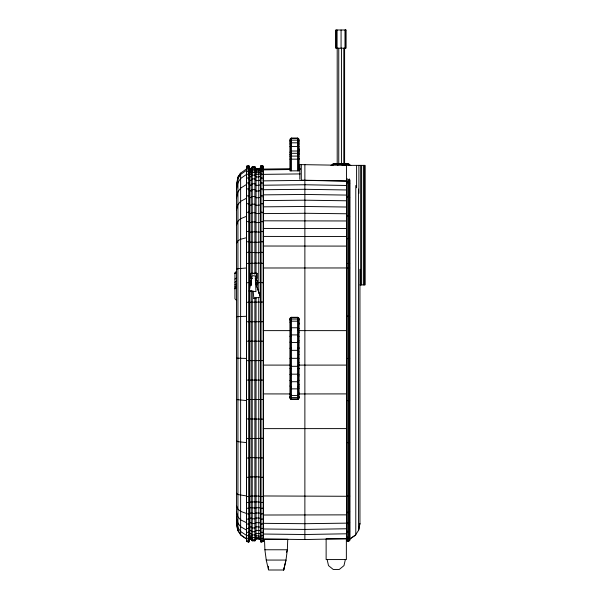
<?xml version="1.0" encoding="UTF-8"?>
<svg xmlns="http://www.w3.org/2000/svg" width="600" height="600" viewBox="0 0 600 600"><rect width="100%" height="100%" fill="white"/><g stroke="black" fill="none" stroke-linecap="round" stroke-linejoin="round"><path stroke-width="0.9" d="M299.048 332.13L298.575 332.767L298.59 324.577L299.048 323.52L298.627 324.615M257.108 280.065L257.108 285.322L257.108 280.065L255.308 280.058M349.875 538.62L349.837 540.51L348.248 541.477L346.612 540.6L346.485 181.132L304.875 180.382L263.257 180.87M283.785 568.14L283.702 570L268.538 570L266.243 560.062L264.892 549.765L264.487 539.303L287.752 539.303L287.347 549.765L285.99 560.062L283.702 570L285.99 560.062L266.243 560.062M263.257 169.387L263.37 166.238L261.053 165.608L260.46 168.18L258.765 168.9L256.035 168.885L256.035 273.638M263.257 171.278L263.37 166.905L261.053 166.267L260.46 168.667L258.765 169.38L256.028 169.38L254.895 167.49L252.218 167.565L251.07 169.38L249.375 168.66L248.782 166.267L246.45 166.905M263.257 176.955L263.37 174.525L261.053 173.91L260.46 176.257L258.765 176.955L256.028 176.955L254.895 175.095L252.218 175.185L251.07 176.955L249.375 176.257L248.782 173.903L246.45 174.532L246.57 176.955M251.07 285.645L251.07 168.705L249.375 167.993L249.375 539.722L248.782 542.16L246.45 541.507L246.57 168.705M263.257 180.608L263.37 178.29L261.053 177.705L260.46 179.933L258.765 180.608L256.035 180.608L254.895 178.837L252.218 178.913L251.07 180.608L249.375 179.933L248.782 177.697L246.45 178.297L246.57 180.608M246.57 538.612L246.45 541.088L248.782 541.725L249.375 539.332L251.07 538.612L252.218 540.42L254.895 540.51L256.035 538.612L258.765 538.612L260.46 539.332L261.053 541.725L263.37 541.095L263.257 538.612M246.57 537.562L246.45 539.933L248.782 540.533L249.375 538.252L251.07 537.562L252.218 539.295L254.895 539.37L256.035 537.562L258.765 537.562L260.46 538.252L261.053 540.533L263.37 539.933L263.257 537.562M263.257 185.333L263.37 183.203L261.053 182.655L260.46 184.718L258.765 185.333L256.035 185.333L254.895 183.705L252.218 183.773L251.07 185.333L249.375 184.718L248.782 182.655L246.45 183.203L246.57 185.333M246.57 535.852L246.45 538.043L248.782 538.612L249.375 536.498L251.07 535.852L252.218 537.457L254.895 537.533L256.035 535.852L258.765 535.852L260.46 536.498L261.053 538.612L263.37 538.05L263.257 535.852M263.257 191.055L263.37 189.142L261.053 188.648L260.46 190.5L258.765 191.055L256.035 191.055L254.895 189.593L252.218 189.66L251.07 191.055L249.375 190.5L248.782 188.648L246.45 189.142L246.57 191.055M246.57 533.445L246.45 535.41L248.782 535.928L249.375 534.015L251.07 533.445L252.218 534.885L254.895 534.952L256.035 533.445L258.765 533.445L260.46 534.015L261.053 535.928L263.37 535.41L263.257 533.445M263.257 197.722L263.37 196.058L261.053 195.63L260.46 197.235L258.765 197.722L256.035 197.722L254.895 196.447L252.218 196.5L251.07 197.722L249.375 197.235L248.782 195.623L246.45 196.065L246.57 197.722M246.57 530.423L246.45 532.148L248.782 532.597L249.375 530.925L251.07 530.423L252.218 531.69L254.895 531.743L256.035 530.423L258.765 530.423L260.46 530.925L261.053 532.597L263.37 532.148L263.257 530.423M246.57 526.83L246.45 528.308L248.782 528.69L249.375 527.257L251.07 526.83L252.218 527.91L254.895 527.963L256.035 526.83L258.765 526.83L260.46 527.257L261.053 528.683L263.37 528.308L263.257 526.83M263.257 205.26L263.37 203.865L261.053 203.513L260.46 204.855L258.765 205.26L256.035 205.26L254.895 204.195L252.218 204.24L251.07 205.26L249.375 204.862L248.782 203.513L246.45 203.865L246.57 205.26M246.57 522.668L246.45 523.882L248.782 524.19L249.375 523.02L251.07 522.668L252.218 523.553L254.895 523.597L256.035 522.668L258.765 522.668L260.46 523.02L261.053 524.19L263.37 523.882L263.257 522.668M246.57 518.04L246.45 519.015L248.782 519.263L249.375 518.325L251.07 518.04L252.218 518.752L254.895 518.783L256.035 518.04L258.765 518.04L260.46 518.325L261.053 519.263L263.37 519.015L263.257 518.04M263.257 222.585L263.37 221.708L261.053 221.483L260.46 222.337L258.765 222.585L256.035 222.585L254.895 221.917L252.218 221.955L251.07 222.585L249.375 222.345L248.782 221.483L246.45 221.715L246.57 222.585M246.57 513.007L246.45 513.757L248.782 513.96L249.375 513.225L251.07 513.007L254.895 513.585L256.035 513.007L258.765 513.007L260.46 513.225L261.053 513.96L263.37 513.765L263.257 513.007M263.257 232.185L263.37 231.532L261.053 231.368L260.46 231.998L258.765 232.185L254.895 231.69L251.07 232.185L249.375 231.998L248.782 231.368L246.45 231.532L246.57 232.185M359.947 269.272L359.947 523.403L358.808 529.905L355.237 535.403L349.837 538.995L349.837 179.858M253.447 291.442L249.255 291.082L252.292 275.685L255.315 275.955M240.623 534.787L240.623 173.085L237.938 177.21L236.46 184.507L236.46 523.403L237.6 529.905L241.163 535.403L246.57 538.995L240.623 534.787L237.938 530.662L236.46 523.403M246.57 507.592L246.45 508.185L248.782 508.342L251.07 507.592L254.895 508.05L258.765 507.592L261.053 508.342L263.37 508.185L263.257 507.592M236.46 185.797L237.938 178.575L240.623 174.458L246.57 170.28M359.947 523.403L358.462 530.662L358.462 189.038M236.46 189.69L237.938 182.558L240.623 178.5L246.57 174.368L246.45 171.9L248.782 171.262L249.375 173.655L251.07 174.368L252.218 172.56L254.895 172.477L256.028 174.368L258.765 174.368L260.46 173.655L261.053 171.27L263.37 171.892M345.36 559.56L343.987 565.605L339.263 569.46L333.233 569.46L328.507 565.605L327.142 559.56M236.46 198.248L237.938 191.82L240.623 188.16L246.57 184.425M263.257 242.28L263.37 241.8L261.053 241.68L258.765 242.28L251.07 242.28L248.782 241.688L246.45 241.8L246.57 242.28M246.57 501.915L246.45 502.388L248.782 502.515L251.07 501.915L258.765 501.915L261.053 502.515L263.37 502.395L263.257 501.915M263.257 168.705L263.257 538.995L304.875 539.535L346.485 538.71L347.28 540.773L348.495 541.088L349.388 540.54L349.702 539.303L349.702 180.067M349.702 536.58L349.388 537.757L348.495 538.283L347.28 537.982L346.485 536.025M236.46 209.94L237.938 204.465L240.623 201.353L246.57 198.188M246.57 496.043L246.45 496.485L248.782 496.59L251.07 496.043L258.765 496.043L261.053 496.59L263.37 496.485L263.257 496.043M246.57 476.842L246.45 477.27L248.782 477.375L251.07 476.842L258.765 476.842L261.053 477.375L263.37 477.27L263.257 476.842M349.702 530.925L349.388 531.967L348.495 532.425L347.28 532.17L346.485 530.43M246.57 457.575L246.45 457.965L248.782 458.062L251.07 457.575L263.37 457.965M263.257 252.75L263.37 252.39L261.053 252.3L258.765 252.75L248.782 252.3L246.45 252.39L246.57 252.75M286.545 552.263L287.347 549.765L264.892 549.765M236.46 225.308L237.938 221.093L240.623 218.708L246.57 216.27M263.257 263.475L261.053 263.085L246.57 263.475M263.257 282.87L261.053 282.487L256.942 282.87M246.57 438.27L248.782 438.668L263.257 438.27M349.702 522.518L348.495 523.717L347.28 523.507L346.485 522.105M337.77 165.368L338.28 164.07L339.045 164.07M299.048 318.847L298.567 317.782L297.532 317.288L297.532 399.36L298.567 398.865L299.048 397.8L299.048 318.847L298.605 317.737L297.532 317.288L291.465 317.288L290.392 317.737L289.942 318.847L289.942 397.8L290.392 398.91L291.465 399.36L297.532 399.36L298.605 398.91L299.048 397.8M346.485 184.02L347.28 182.183L348.495 181.905L349.388 182.392L349.702 183.495M298.567 151.297L299.048 150.24M298.567 151.2L299.048 150.142M290.43 138.525L289.942 139.583L289.942 170.85L299.048 170.85L299.048 139.583L298.567 138.525L297.532 138.023L291.465 138.023L290.43 138.525L290.392 170.85M298.567 151.058L299.048 150.007M289.942 318.847L290.43 317.782L291.465 317.288L291.465 399.36L290.43 398.865L289.942 397.8M298.567 150.675L299.048 149.64M289.942 140.512L290.43 139.477L291.465 138.975M299.048 148.762L298.575 150.337L299.048 149.407M289.942 141.93L291.465 140.43M299.048 397.252L297.532 398.715M289.942 319.395L291.465 317.933M289.942 143.985L291.465 142.545M346.485 198.067L347.28 196.507L348.495 196.275L349.388 196.688L349.702 197.625M246.57 418.905L263.37 419.145M289.942 146.685L291.465 145.312M349.702 511.86L348.495 512.715L347.28 512.565L346.485 511.582M236.46 243.51L237.938 240.795L240.623 239.25L246.57 237.683M299.048 396.465L297.532 397.785M298.582 329.212L299.048 328.365M289.942 320.183L291.465 318.862M289.942 152.243L291.465 151.02L297.532 151.02L299.048 152.243M251.07 290.272L251.07 538.995L252.218 540.832L254.895 540.915L256.035 538.995L256.035 297.668M254.895 540.51L255.653 539.243M263.257 321.728L246.57 321.728M299.048 150.96L298.575 151.74L298.605 170.85L298.567 138.525M251.07 168.9L252.218 166.905L254.895 166.815L256.035 168.705L254.895 166.995L252.218 167.07L251.07 168.885L249.375 168.165L248.782 165.788L246.45 166.425M251.452 168.78L252.218 167.58M237.938 177.24L240.623 173.123L246.57 168.885M346.485 216.78L347.28 215.587L348.495 215.407L349.702 216.435M299.048 394.478L297.532 395.452L291.465 395.452L289.942 394.478M289.942 322.163L291.465 321.188L297.532 321.188L299.048 322.163M297.532 153.72L298.567 153.983L299.048 153.36M246.57 399.51L263.257 399.51M289.942 154.538L291.465 153.72M299.048 386.033L297.532 386.775M289.942 330.615L291.465 329.865M236.46 271.515L234.938 273.075L234.938 298.77L236.46 300.33M263.257 341.183L246.57 341.183M234.938 288.892L236.46 287.34M234.938 288.173L236.46 286.635M332.798 165.368L334.125 164.07L336.105 164.07M234.938 286.86L236.46 285.368M236.46 271.673L234.938 273.142L236.46 271.89M346.485 239.032L348.495 238.17L349.702 238.822M234.938 284.82L236.46 283.403M234.938 282.285L236.46 280.957M289.942 336.27L291.465 335.678M234.938 279.105L236.46 277.89M330.9 165.368L333.765 163.83L347.94 163.83L350.805 165.368M349.837 538.995L355.785 534.787L355.785 185.52M289.942 156.172L291.465 155.64M349.702 496.028L348.495 496.335M349.702 496.095L346.485 495.99M234.938 273.442L236.46 272.423M342.66 164.07L343.418 164.07L343.928 165.368M299.048 374.483L297.532 374.925M289.942 342.157L291.465 341.722M246.57 380.085L263.257 380.085M298.567 368.993L299.048 368.775M349.702 442.65L346.485 442.582M249.375 539.722L251.07 538.995M258.765 168.885L260.46 168.165M256.035 168.705L258.765 168.705L260.46 167.993L260.46 539.722L261.053 542.153L263.37 541.507L263.37 166.238M236.46 269.272L237.938 268.673L246.57 267.99M299.048 368.392L297.532 368.663M289.942 348.248L291.465 347.985M346.485 263.513L349.702 263.445M299.048 340.725L298.567 340.868L298.575 336.697L299.048 336.308L297.532 335.678M298.567 364.89L299.048 364.755M246.45 541.507L246.45 166.238L248.782 165.6L249.375 168.165M246.45 168.803L248.782 168.172L249.375 170.558L251.07 171.278L252.218 169.47L254.895 169.387L256.028 171.278L258.765 171.278L260.46 170.558L261.053 168.172L263.37 168.803M349.702 400.62L346.485 400.575M345.593 164.07L347.58 164.07L348.907 165.368M253.815 298.418L260.415 297.03L255.42 282.165L260.4 297M346.71 164.07L347.94 163.83M297.532 380.97L299.048 380.377L298.575 379.95L298.567 375.78L299.048 375.923M298.567 362.43L299.048 362.34M236.46 316.695L246.57 316.26M349.702 358.447L346.485 358.44M346.485 316.26L349.702 316.252M252.218 167.093L254.895 167.002M346.485 533.783L304.875 534.518L263.257 534.037M346.485 528.765L304.875 529.418L263.257 528.99M263.257 169.087L290.077 168.712M298.403 168.637L300.248 168.585M252.487 278.55L250.71 278.625L250.627 273.375L256.928 273.293L257.002 278.55L255.188 278.513M346.485 523.14L304.875 523.702L263.257 523.335M263.257 169.875L290.077 169.538M298.403 169.433L300.248 169.41M300.248 173.91L263.257 174.368L263.37 170.22L261.053 169.583L260.46 171.975L258.765 172.695L256.028 172.695L254.895 170.797L252.218 170.88L251.07 172.695L249.375 171.975L248.782 169.583L246.45 170.22L246.57 172.695M263.257 185.227L304.875 184.755L346.485 185.475M256.942 273.353L250.627 273.375M263.257 189.735L304.875 189.292L346.485 189.968M263.257 194.865L304.875 194.452L346.485 195.083M346.485 514.86L263.257 515.018M263.257 200.58L304.875 200.19L346.485 200.782M263.257 206.835L304.875 206.483L346.485 207.022M263.257 220.808L346.485 220.965M263.257 228.428L346.485 228.555M263.257 236.415L346.485 236.528M263.257 246.022L346.485 246.097M346.485 393.9L298.403 393.945M346.485 428.603L263.257 428.632M291.465 138.57L297.532 138.57M291.465 140.175L297.532 140.175M291.465 142.815L297.532 142.815M291.465 146.46L297.532 146.46M291.465 153.3L297.532 153.3M291.465 156.083L297.532 156.083M289.942 159.15L299.048 159.15M332.535 164.07L349.17 164.07M301.29 164.587L301.29 180.18L346.485 180.96L346.485 165.368L299.812 164.587L299.812 179.265M342.165 165.368L365.062 165.368L365.062 284.91L359.97 284.91M263.257 267.99L349.702 267.96M291.465 317.737L297.532 317.737M291.465 319.087L297.532 319.087M291.465 327.772L297.532 327.772M263.257 330.63L290.077 330.623M298.403 330.623L346.485 330.638M291.465 334.913L297.532 334.913M291.465 342.48L297.532 342.48M291.465 350.332L297.532 350.332M289.942 358.32L299.048 358.32M263.257 365.093L290.077 365.108M298.403 365.108L346.485 365.093M291.465 366.315L297.532 366.315M291.465 374.168L297.532 374.168M291.465 381.735L297.532 381.735M291.465 388.868L297.532 388.868M291.465 397.56L297.532 397.56M291.465 398.91L297.532 398.91M256.035 538.995L258.765 538.995L260.46 539.722M263.257 393.915L290.077 393.938M255.33 280.125L257.13 280.132M263.37 360.608L246.57 360.638M263.257 495.967L347.28 496.283M346.485 213.765L304.875 213.278L263.257 213.6L263.37 212.438L261.053 212.153L260.46 213.233L258.765 213.562L256.035 213.562L254.895 212.7L252.218 212.737L251.07 213.562L249.375 213.233L248.782 212.153L246.45 212.438L246.57 213.562M246.57 358.44L236.46 358.147M263.37 302.032L246.57 302.295M251.07 282.87L248.782 282.487L246.57 282.87M246.57 400.597L236.46 399.562M246.57 442.612L237.938 441.683L236.46 440.85M297.532 347.985L299.048 348.248M291.465 368.663L289.942 368.392M246.57 495.967L237.938 494.543L236.46 493.283M297.532 341.722L299.048 342.157M291.465 374.925L289.942 374.483M298.567 354.218L299.048 354.3M291.465 380.97L289.942 380.377M297.532 155.64L299.048 156.172M333.765 163.83L334.987 164.07M297.532 329.865L299.048 330.615M291.465 386.775L289.942 386.033M261.825 166.005L263.37 166.417L261.053 165.78M263.37 167.7L261.053 167.07L260.46 169.455L258.765 170.175L256.028 170.175L254.895 168.285L252.218 168.368L251.07 170.175L249.375 169.455L248.782 167.07L246.45 167.708L246.57 171.278M298.567 351.757L299.048 351.892M246.57 513.51L240.623 511.365L237.938 509.265L236.46 505.56M297.532 318.862L299.048 320.183M291.465 397.785L289.942 396.465M297.532 145.312L299.048 146.685M298.567 347.663L299.048 347.873M297.532 142.545L299.048 143.985M297.532 317.933L299.048 319.395M291.465 398.715L289.942 397.252M297.532 140.43L299.048 141.93M297.532 138.975L298.567 139.477L299.048 140.512M246.57 522.743L240.623 519.847L237.938 517.02L236.46 512.025M246.57 530.168L240.623 526.673L237.938 523.252L236.46 517.215M246.57 535.455L240.623 531.54L237.938 527.692L236.46 520.92M298.567 153.983L299.048 154.538M299.048 384.518L298.575 383.88L298.59 392.07L299.048 393.127M251.07 538.612L252.218 540.428M298.582 387.435L299.048 388.283M249.255 291.082L255.968 291.653L255.308 275.933M253.178 291.075L253.83 298.462M246.45 166.238L246.57 169.387M263.257 538.995L263.37 541.507M268.365 566.28L268.493 569.07M256.928 273.293L256.987 278.49M364.68 165.368L364.68 284.91M363.548 165.368L363.548 284.91M361.657 165.368L361.657 284.91M360.668 165.368L360.668 284.91M358.897 165.368L358.897 193.388M356.595 165.368L356.595 187.785M349.388 178.92L349.388 540.54M348.495 179.288L348.495 541.088M347.28 178.71L347.28 540.773M345.735 30L345.735 48.195M344.993 30L344.993 48.195M344.603 48.195L344.603 164.43M343.815 48.195L343.815 164.43M341.438 48.195L341.438 164.43M341.07 30L341.07 48.195M338.752 48.195L338.752 164.43M337.2 48.195L337.2 164.43M337.08 30L337.08 48.195M336.135 30L336.135 48.195M304.875 164.587L304.875 180.18M304.875 180.382L304.875 539.535M298.567 317.782L298.567 398.865M297.532 138.023L297.532 170.85M291.465 138.023L291.465 170.85M290.43 317.782L290.43 398.865M261.053 165.608L261.053 542.153M258.765 168.705L258.765 293.048M258.765 297.668L258.765 538.995M256.035 278.25L256.035 280.103M254.895 166.815L254.895 274.327M254.895 297.465L254.895 540.915M252.218 166.905L252.218 274.335M252.218 290.993L252.218 540.832M248.782 165.6L248.782 542.16M237.938 177.21L237.938 530.662M250.822 280.11L250.815 285.315L250.822 280.11M299.048 158.692L298.627 159.007L299.048 158.692M345.915 30L335.798 30L335.798 48.195L345.915 48.195L345.915 30M346.365 538.77L326.13 538.77L326.13 559.56L346.365 559.56L346.365 538.77"/></g></svg>
